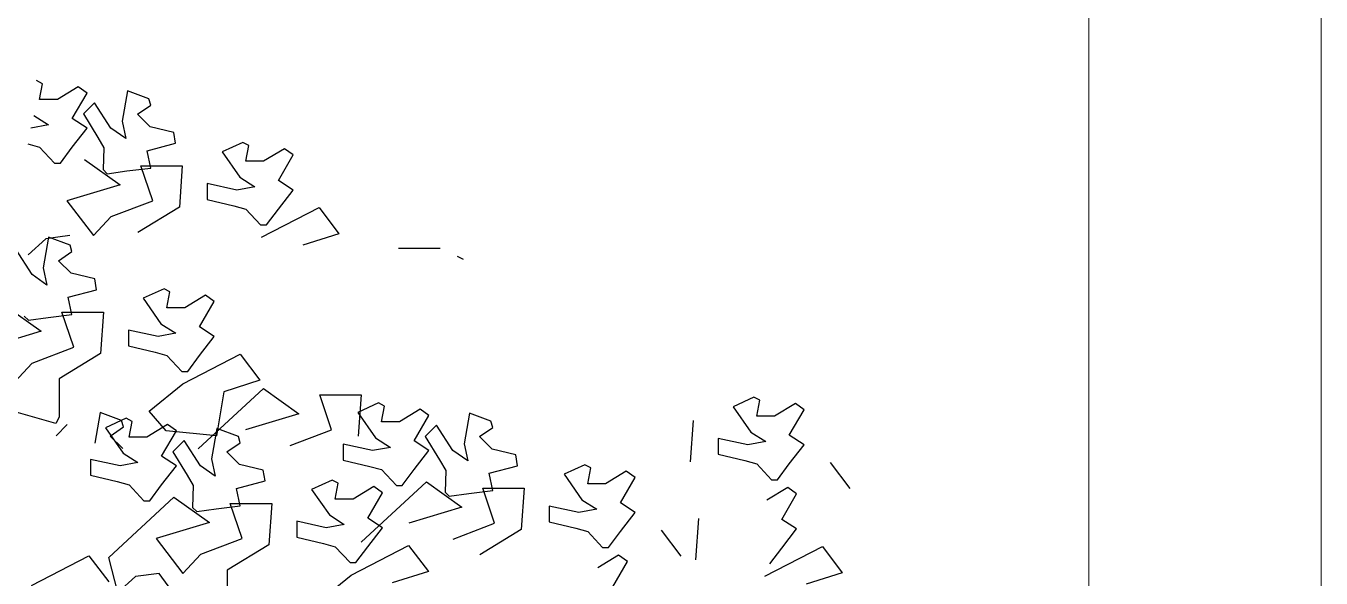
# Model space of a CAD drawing. Header units: metres. Extents: x -1655 to 449, y 40 to 361.
# Drawn here: x 209.817 to 210.473, y 59.759 to 60.038 of the extents above; entities that cross this region are included whole.
import ezdxf

# ---------------------------------------------------------------- set-up
doc = ezdxf.new("R2010")
doc.units = ezdxf.units.M
doc.header["$MEASUREMENT"] = 0
doc.layers.add('Layer5', color=31, linetype='Continuous', lineweight=9)
doc.layers.add('paisajismo', color=7, linetype='Continuous')

# ---------------------------------------------------------------- blocks, each defined once
blk = doc.blocks.new('A$C78ED2221')
at = {"layer": 'paisajismo', "color": 86}
for p, q in [((1.3266, 2.6002), (1.3185, 2.6046)), ((1.3225, 2.5788), (1.3266, 2.6002)), ((1.3748, 2.596), (1.3467, 2.5788)), ((1.3667, 2.5529), (1.3868, 2.5874)), ((1.3868, 2.5874), (1.3748, 2.596)), ((1.4416, 2.5906), (1.4343, 2.5492)), ((1.4706, 2.5798), (1.4416, 2.5906)), ((1.3467, 2.5788), (1.3225, 2.5788)), ((1.397, 2.5744), (1.3818, 2.5592)), ((1.4192, 2.5399), (1.397, 2.5744)), ((1.4552, 2.5588), (1.4732, 2.5711)), ((1.4732, 2.5711), (1.4706, 2.5798)), ((1.3145, 2.5573), (1.3346, 2.5443)), ((1.3868, 2.54), (1.3667, 2.5529)), ((1.3818, 2.5592), (1.4013, 2.5275)), ((1.4343, 2.5492), (1.4394, 2.5259)), ((1.4723, 2.5417), (1.4552, 2.5588)), ((1.3346, 2.5443), (1.3104, 2.54)), ((1.3667, 2.5142), (1.3868, 2.54)), ((1.4394, 2.5259), (1.4192, 2.5399)), ((1.5043, 2.534), (1.4723, 2.5417)), ((1.5067, 2.5194), (1.5043, 2.534)), ((1.3065, 2.5185), (1.3225, 2.5142)), ((1.3225, 2.5142), (1.3426, 2.4927)), ((1.3506, 2.4927), (1.3667, 2.5142)), ((1.4013, 2.5275), (1.4095, 2.5131)), ((1.4095, 2.5131), (1.4085, 2.4837)), ((1.4682, 2.5093), (1.5067, 2.5194)), ((1.598, 2.5207), (1.5699, 2.5078)), ((1.606, 2.5164), (1.598, 2.5207)), ((1.602, 2.495), (1.606, 2.5164)), ((1.6542, 2.5121), (1.6261, 2.495)), ((1.6662, 2.5036), (1.6542, 2.5121)), ((1.3834, 2.4976), (1.4315, 2.4631)), ((1.4732, 2.4859), (1.4682, 2.5093)), ((1.5699, 2.5078), (1.5939, 2.4734)), ((1.6261, 2.495), (1.602, 2.495)), ((1.6461, 2.4691), (1.6662, 2.5036)), ((1.3426, 2.4927), (1.3506, 2.4927)), ((1.4085, 2.4837), (1.4142, 2.478)), ((1.4142, 2.478), (1.4408, 2.4819)), ((1.4408, 2.4819), (1.4732, 2.4859)), ((1.4596, 2.489), (1.5159, 2.489)), ((1.4758, 2.4416), (1.4596, 2.489)), ((1.5159, 2.489), (1.5119, 2.433)), ((1.4315, 2.4631), (1.3592, 2.4416)), ((1.5899, 2.4561), (1.5498, 2.4648)), ((1.5498, 2.4648), (1.5498, 2.4433)), ((1.614, 2.4605), (1.5899, 2.4561)), ((1.5939, 2.4734), (1.614, 2.4605)), ((1.6662, 2.4561), (1.6461, 2.4691)), ((1.5498, 2.4433), (1.5859, 2.4347)), ((1.6461, 2.4304), (1.6662, 2.4561)), ((1.5119, 2.433), (1.4557, 2.3986)), ((1.5859, 2.4347), (1.602, 2.4304)), ((1.602, 2.4304), (1.6221, 2.4088)), ((1.6234, 2.3921), (1.7013, 2.4323)), ((1.6301, 2.4088), (1.6461, 2.4304)), ((1.7013, 2.4323), (1.7281, 2.3969)), ((1.6221, 2.4088), (1.6301, 2.4088)), ((1.3347, 2.3921), (1.3274, 2.3508)), ((1.3637, 2.3814), (1.3347, 2.3921)), ((1.7281, 2.3969), (1.6793, 2.3814)), ((1.3123, 2.3415), (1.2901, 2.376)), ((1.3483, 2.3604), (1.3663, 2.3727)), ((1.3663, 2.3727), (1.3637, 2.3814)), ((1.809, 2.3772), (1.8652, 2.3772)), ((1.3654, 2.3433), (1.3483, 2.3604)), ((1.8969, 2.3619), (1.8889, 2.3662)), ((1.3325, 2.3274), (1.3123, 2.3415)), ((1.3274, 2.3508), (1.3325, 2.3274)), ((1.3974, 2.3356), (1.3654, 2.3433)), ((1.3998, 2.321), (1.3974, 2.3356)), ((1.3612, 2.3108), (1.3998, 2.321)), ((1.4911, 2.3223), (1.463, 2.3094)), ((1.4991, 2.318), (1.4911, 2.3223)), ((1.4951, 2.2965), (1.4991, 2.318)), ((1.3663, 2.2875), (1.3612, 2.3108)), ((1.463, 2.3094), (1.487, 2.275)), ((1.5473, 2.3137), (1.5192, 2.2965)), ((1.5392, 2.2706), (1.5593, 2.3051)), ((1.5593, 2.3051), (1.5473, 2.3137)), ((1.2765, 2.2991), (1.3246, 2.2647)), ((1.3016, 2.2852), (1.3073, 2.2796)), ((1.3073, 2.2796), (1.3339, 2.2835)), ((1.3339, 2.2835), (1.3663, 2.2875)), ((1.3689, 2.2431), (1.3527, 2.2905)), ((1.3527, 2.2905), (1.409, 2.2905)), ((1.409, 2.2905), (1.405, 2.2345)), ((1.5192, 2.2965), (1.4951, 2.2965)), ((1.3246, 2.2647), (1.2523, 2.2431)), ((1.4429, 2.2664), (1.4429, 2.2449)), ((1.483, 2.2577), (1.4429, 2.2664)), ((1.487, 2.275), (1.5071, 2.262)), ((1.5593, 2.2577), (1.5392, 2.2706)), ((1.5071, 2.262), (1.483, 2.2577)), ((1.5392, 2.2319), (1.5593, 2.2577)), ((1.405, 2.2345), (1.3488, 2.2002)), ((1.4429, 2.2449), (1.479, 2.2363)), ((1.479, 2.2363), (1.4951, 2.2319)), ((1.4951, 2.2319), (1.5152, 2.2104)), ((1.5165, 2.1936), (1.5944, 2.2338)), ((1.5232, 2.2104), (1.5392, 2.2319)), ((1.5944, 2.2338), (1.6212, 2.1984)), ((1.5152, 2.2104), (1.5232, 2.2104)), ((1.6212, 2.1984), (1.5724, 2.1829)), ((1.4709, 2.1566), (1.5165, 2.1936)), ((1.5374, 2.1056), (1.6258, 2.1874)), ((1.5724, 2.1829), (1.5621, 2.123)), ((1.6258, 2.1874), (1.6739, 2.1529)), ((1.7182, 2.1314), (1.7021, 2.1788)), ((1.7021, 2.1788), (1.7583, 2.1788)), ((1.7583, 2.1788), (1.7543, 2.1228)), ((1.782, 2.1678), (1.7538, 2.1548)), ((1.79, 2.1634), (1.782, 2.1678)), ((1.7859, 2.142), (1.79, 2.1634)), ((1.8382, 2.1592), (1.8101, 2.142)), ((1.8502, 2.1506), (1.8382, 2.1592)), ((2.2905, 2.1755), (2.2624, 2.1626)), ((2.2624, 2.1626), (2.2865, 2.1282)), ((2.2985, 2.1712), (2.2905, 2.1755)), ((2.2945, 2.1497), (2.2985, 2.1712)), ((2.3468, 2.1669), (2.3186, 2.1497)), ((2.3587, 2.1583), (2.3468, 2.1669)), ((1.4046, 2.1546), (1.3973, 2.1133)), ((1.4336, 2.1438), (1.4046, 2.1546)), ((1.4398, 2.147), (1.4116, 2.1341)), ((1.4362, 2.1351), (1.4336, 2.1438)), ((1.4478, 2.1427), (1.4398, 2.147)), ((1.4437, 2.1213), (1.4478, 2.1427)), ((1.494, 2.1299), (1.4709, 2.1566)), ((1.6739, 2.1529), (1.6017, 2.1314)), ((1.7538, 2.1548), (1.7779, 2.1205)), ((1.8101, 2.142), (1.7859, 2.142)), ((1.8301, 2.1161), (1.8502, 2.1506)), ((1.905, 2.1538), (1.8977, 2.1124)), ((1.9341, 2.143), (1.905, 2.1538)), ((1.9367, 2.1343), (1.9341, 2.143)), ((2.2084, 2.1438), (2.2044, 2.0878)), ((2.3186, 2.1497), (2.2945, 2.1497)), ((2.3386, 2.1239), (2.3587, 2.1583)), ((1.4116, 2.1341), (1.4357, 2.0997)), ((1.4182, 2.1228), (1.4362, 2.1351)), ((1.4879, 2.0954), (1.508, 2.1299)), ((1.5621, 2.123), (1.494, 2.1299)), ((1.508, 2.1299), (1.496, 2.1384)), ((1.5628, 2.133), (1.5555, 2.0917)), ((1.5919, 2.1223), (1.5628, 2.133)), ((1.662, 2.1099), (1.7182, 2.1314)), ((1.8604, 2.1376), (1.8452, 2.1224)), ((1.8827, 2.1031), (1.8604, 2.1376)), ((1.9186, 2.122), (1.9367, 2.1343)), ((2.2865, 2.1282), (2.3066, 2.1153)), ((1.4353, 2.1057), (1.4182, 2.1228)), ((1.4679, 2.1213), (1.4437, 2.1213)), ((1.5182, 2.1169), (1.503, 2.1016)), ((1.5405, 2.0823), (1.5182, 2.1169)), ((1.5764, 2.1013), (1.5945, 2.1135)), ((1.5945, 2.1135), (1.5919, 2.1223)), ((1.7738, 2.1032), (1.7337, 2.1119)), ((1.7337, 2.1119), (1.7337, 2.0903)), ((1.798, 2.1075), (1.7738, 2.1032)), ((1.7779, 2.1205), (1.798, 2.1075)), ((1.8502, 2.1032), (1.8301, 2.1161)), ((1.8452, 2.1224), (1.8647, 2.0907)), ((1.8977, 2.1124), (1.9028, 2.0891)), ((1.9357, 2.1049), (1.9186, 2.122)), ((2.2423, 2.1196), (2.2423, 2.0981)), ((2.2824, 2.1109), (2.2423, 2.1196)), ((2.3066, 2.1153), (2.2824, 2.1109)), ((2.3587, 2.1109), (2.3386, 2.1239)), ((2.3386, 2.0851), (2.3587, 2.1109)), ((1.4316, 2.0824), (1.3915, 2.0911)), ((1.3915, 2.0911), (1.3915, 2.0696)), ((1.4357, 2.0997), (1.4558, 2.0868)), ((1.508, 2.0824), (1.4879, 2.0954)), ((1.503, 2.1016), (1.5225, 2.07)), ((1.5555, 2.0917), (1.5606, 2.0683)), ((1.5935, 2.0842), (1.5764, 2.1013)), ((1.7337, 2.0903), (1.7699, 2.0817)), ((1.8301, 2.0774), (1.8502, 2.1032)), ((1.8647, 2.0907), (1.873, 2.0763)), ((1.9028, 2.0891), (1.8827, 2.1031)), ((1.9678, 2.0972), (1.9357, 2.1049)), ((1.9702, 2.0826), (1.9678, 2.0972)), ((2.2423, 2.0981), (2.2784, 2.0895)), ((2.2784, 2.0895), (2.2945, 2.0851)), ((1.4558, 2.0868), (1.4316, 2.0824)), ((1.4879, 2.0567), (1.508, 2.0824)), ((1.5606, 2.0683), (1.5405, 2.0823)), ((1.6256, 2.0764), (1.5935, 2.0842)), ((1.628, 2.0619), (1.6256, 2.0764)), ((1.7699, 2.0817), (1.7859, 2.0774)), ((1.7859, 2.0774), (1.806, 2.0559)), ((1.814, 2.0559), (1.8301, 2.0774)), ((1.873, 2.0763), (1.872, 2.0469)), ((1.9316, 2.0725), (1.9702, 2.0826)), ((1.9366, 2.0491), (1.9316, 2.0725)), ((2.0614, 2.0839), (2.0333, 2.071)), ((2.0694, 2.0796), (2.0614, 2.0839)), ((2.0654, 2.0581), (2.0694, 2.0796)), ((2.1177, 2.0753), (2.0895, 2.0581)), ((2.1296, 2.0667), (2.1177, 2.0753)), ((2.2945, 2.0851), (2.3146, 2.0636)), ((2.3226, 2.0636), (2.3386, 2.0851)), ((2.3938, 2.087), (2.4206, 2.0516)), ((1.5894, 2.0517), (1.628, 2.0619)), ((1.7192, 2.0632), (1.6911, 2.0503)), ((1.7272, 2.0589), (1.7192, 2.0632)), ((1.7232, 2.0374), (1.7272, 2.0589)), ((1.7755, 2.0546), (1.7473, 2.0374)), ((1.7584, 1.979), (1.8468, 2.0608)), ((1.7874, 2.046), (1.7755, 2.0546)), ((1.806, 2.0559), (1.814, 2.0559)), ((1.8468, 2.0608), (1.8949, 2.0263)), ((2.0333, 2.071), (2.0574, 2.0366)), ((2.0895, 2.0581), (2.0654, 2.0581)), ((2.1096, 2.0323), (2.1296, 2.0667)), ((2.3146, 2.0636), (2.3226, 2.0636)), ((1.5944, 2.0284), (1.5894, 2.0517)), ((1.6911, 2.0503), (1.7152, 2.0159)), ((1.7473, 2.0374), (1.7232, 2.0374)), ((1.7674, 2.0115), (1.7874, 2.046)), ((1.872, 2.0469), (1.8776, 2.0412)), ((1.8776, 2.0412), (1.9042, 2.0451)), ((1.9042, 2.0451), (1.9366, 2.0491)), ((1.9231, 2.0522), (1.9793, 2.0522)), ((1.9392, 2.0048), (1.9231, 2.0522)), ((1.9793, 2.0522), (1.9753, 1.9962)), ((2.0574, 2.0366), (2.0775, 2.0237)), ((2.3364, 2.0529), (2.3083, 2.0357)), ((2.3283, 2.0098), (2.3484, 2.0443)), ((2.3484, 2.0443), (2.3364, 2.0529)), ((1.562, 2.0244), (1.5944, 2.0284)), ((1.5809, 2.0314), (1.6371, 2.0314)), ((1.597, 1.984), (1.5809, 2.0314)), ((1.6371, 2.0314), (1.6331, 1.9754)), ((1.8949, 2.0263), (1.8227, 2.0048)), ((2.0533, 2.0193), (2.0132, 2.028)), ((2.0132, 2.028), (2.0132, 2.0065)), ((2.0775, 2.0237), (2.0533, 2.0193)), ((2.1296, 2.0193), (2.1096, 2.0323)), ((2.1096, 1.9935), (2.1296, 2.0193)), ((1.7111, 1.9986), (1.671, 2.0073)), ((1.671, 2.0073), (1.671, 1.9858)), ((1.7353, 2.0029), (1.7111, 1.9986)), ((1.7152, 2.0159), (1.7353, 2.0029)), ((1.7874, 1.9986), (1.7674, 2.0115)), ((1.883, 1.9833), (1.9392, 2.0048)), ((2.0132, 2.0065), (2.0493, 1.9979)), ((2.2155, 2.0112), (2.2116, 1.9552)), ((2.3484, 1.9969), (2.3283, 2.0098)), ((1.5408, 1.9626), (1.597, 1.984)), ((1.671, 1.9858), (1.7071, 1.9772)), ((1.7674, 1.9728), (1.7874, 1.9986)), ((1.9753, 1.9962), (1.9191, 1.9618)), ((2.0493, 1.9979), (2.0654, 1.9935)), ((2.0654, 1.9935), (2.0855, 1.972)), ((2.0935, 1.972), (2.1096, 1.9935)), ((2.1647, 1.9954), (2.1915, 1.96)), ((2.3283, 1.9711), (2.3484, 1.9969)), ((1.6331, 1.9754), (1.5769, 1.9411)), ((1.7071, 1.9772), (1.7232, 1.9728)), ((1.7232, 1.9728), (1.7433, 1.9513)), ((1.7446, 1.9345), (1.8225, 1.9747)), ((1.7513, 1.9513), (1.7674, 1.9728)), ((1.8225, 1.9747), (1.8494, 1.9393)), ((2.0855, 1.972), (2.0935, 1.972)), ((2.3056, 1.9328), (2.3835, 1.973)), ((2.3122, 1.9496), (2.3283, 1.9711)), ((2.3835, 1.973), (2.4103, 1.9376)), ((1.3115, 1.9205), (1.3894, 1.9607)), ((1.7433, 1.9513), (1.7513, 1.9513)), ((2.1073, 1.9613), (2.0792, 1.9441)), ((2.0992, 1.9183), (2.1193, 1.9527)), ((2.1193, 1.9527), (2.1073, 1.9613)), ((1.5769, 1.9411), (1.5769, 1.8894)), ((1.6991, 1.8975), (1.7446, 1.9345)), ((1.8494, 1.9393), (1.8005, 1.9238))]:
    blk.add_line(p, q, dxfattribs=at)
at = {"layer": 'paisajismo', "color": 64}
for p, q in [((1.3592, 2.4416), (1.3954, 2.3943)), ((1.4195, 2.4201), (1.4758, 2.4416)), ((1.3954, 2.3943), (1.4195, 2.4201)), ((1.3311, 2.39), (1.3071, 2.3685)), ((1.3633, 2.3943), (1.3311, 2.39)), ((1.3126, 2.2217), (1.3689, 2.2431)), ((1.2885, 2.1958), (1.3126, 2.2217)), ((1.3488, 2.2002), (1.3488, 2.1485)), ((1.3447, 2.1399), (1.2845, 2.1571)), ((1.3488, 2.1485), (1.3447, 2.1399)), ((1.36, 2.1384), (1.3448, 2.1232)), ((1.496, 2.1384), (1.4679, 2.1213)), ((1.3915, 2.0696), (1.4277, 2.061)), ((1.4277, 2.061), (1.4437, 2.0567)), ((1.4437, 2.0567), (1.4638, 2.0351)), ((1.4718, 2.0351), (1.4879, 2.0567)), ((1.5225, 2.07), (1.5308, 2.0556)), ((1.5308, 2.0556), (1.5298, 2.0261)), ((1.4162, 1.9583), (1.5046, 2.04)), ((1.5046, 2.04), (1.5527, 2.0056)), ((1.4638, 2.0351), (1.4718, 2.0351)), ((1.5298, 2.0261), (1.5354, 2.0205)), ((1.5354, 2.0205), (1.562, 2.0244)), ((1.5527, 2.0056), (1.4805, 1.984)), ((1.4805, 1.984), (1.5166, 1.9367)), ((1.3894, 1.9607), (1.4162, 1.9253)), ((1.4283, 1.9109), (1.4162, 1.9583)), ((1.5166, 1.9367), (1.5408, 1.9626)), ((1.4523, 1.9325), (1.4283, 1.9109)), ((1.4845, 1.9367), (1.4523, 1.9325)), ((1.5126, 1.898), (1.4845, 1.9367)), ((2.4103, 1.9376), (2.3614, 1.9221))]:
    blk.add_line(p, q, dxfattribs=at)

msp = doc.modelspace()

# ---------------------------------------------------------------- linework, layer by layer
at = {"layer": 'Layer5'}
for p, q in [((210.35546, 62.4288), (210.35546, 57.5003)), ((210.47308, 62.4288), (210.47308, 57.928))]:
    msp.add_line(p, q, dxfattribs=at)

# ---------------------------------------------------------------- block references
at = {"xscale": 0.3737905403280332, "yscale": 0.3737905403280332, "zscale": 0.3737905403280332}
msp.add_blockref('A$C78ED2221', (209.32953, 59.03706), dxfattribs=at)

doc.saveas('drawing.dxf')
